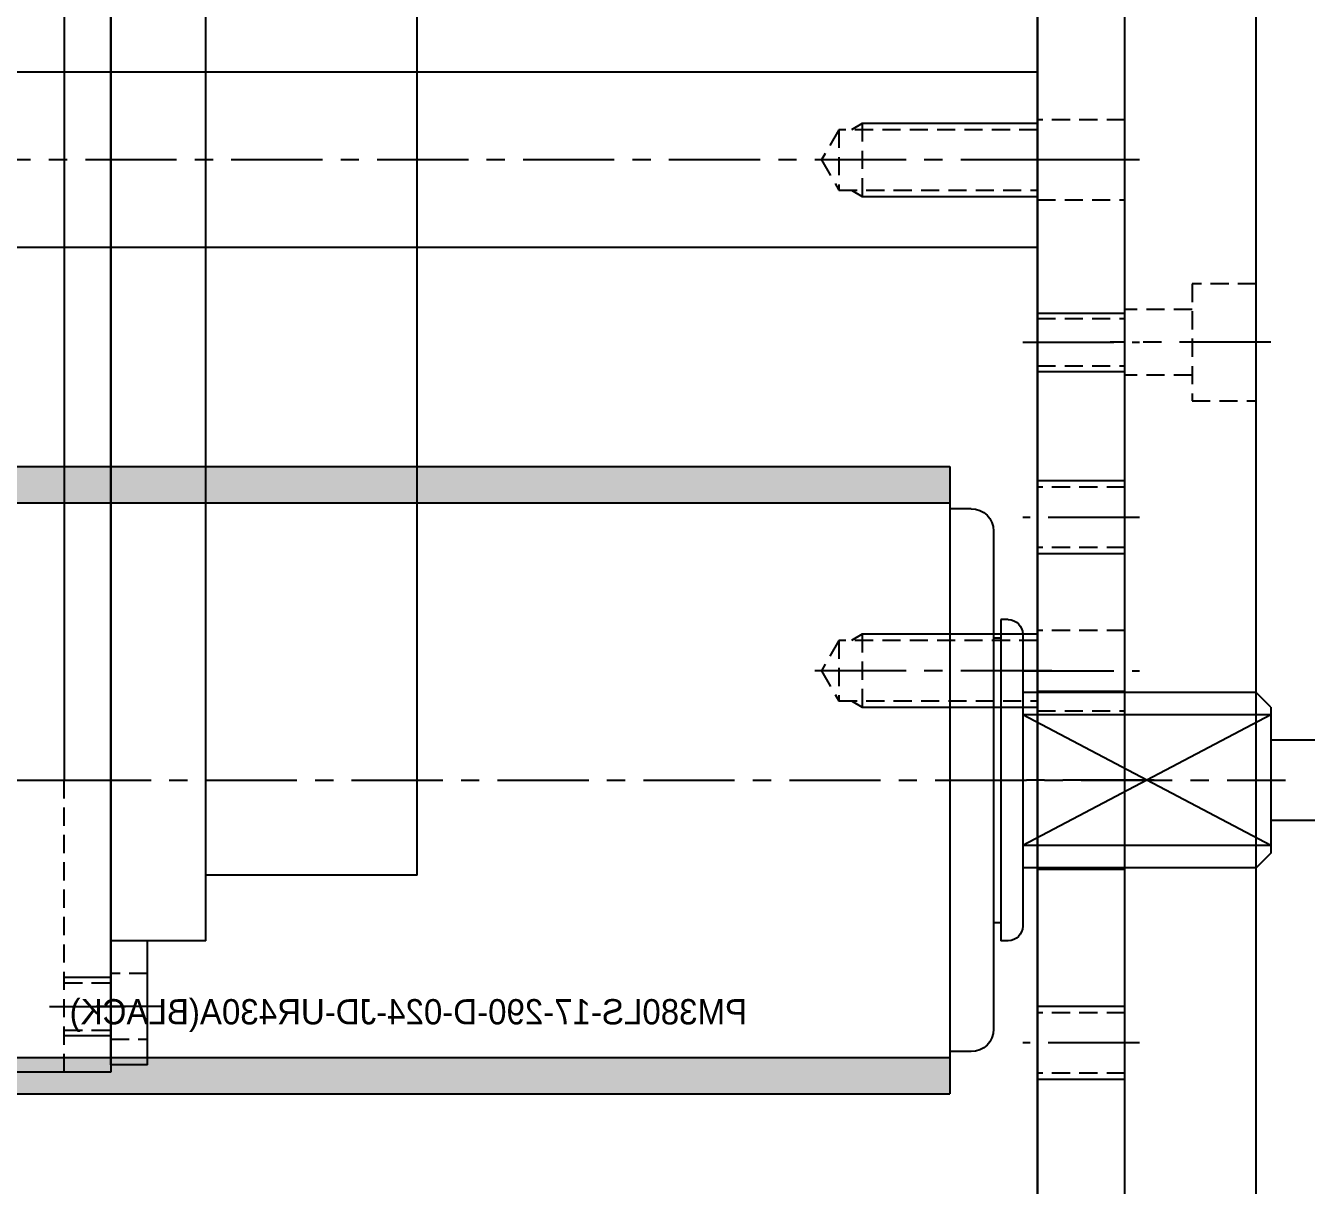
# Model space of a CAD drawing. Header units: inches. Extents: x 0 to 77285, y -118 to 40065.
# Drawn here: x 37288.8 to 37376.6, y 23190.3 to 23269.7 of the extents above; entities that cross this region are included whole.
import ezdxf
from ezdxf.enums import TextEntityAlignment as Align

# ---------------------------------------------------------------- set-up
doc = ezdxf.new("R2010")
doc.units = ezdxf.units.IN
doc.header["$LTSCALE"] = 5
doc.header["$MEASUREMENT"] = 0
doc.linetypes.add('CENTER', pattern=[2, 1.25, -0.25, 0.25, -0.25])
doc.linetypes.add('HIDDEN', pattern=[0.375, 0.25, -0.125])
for name, color, linetype in [('11', 1, 'CENTER'), ('22', 2, 'HIDDEN'), ('44', 4, 'Continuous'), ('55', 5, 'Continuous'), ('77', 40, 'HIDDEN'), ('G', 231, 'Continuous'), ('T', 3, 'Continuous'), ('Y', 60, 'Continuous')]:
    doc.layers.add(name, color=color, linetype=linetype)
doc.styles.add('SCI', font='')
doc.styles.get('SCI').set_extended_font_data('Gulim')

# ---------------------------------------------------------------- blocks, each defined once
blk = doc.blocks.new('A$C42c8eb8e')
h = blk.add_hatch(color=256)
h.dxf.hatch_style = 1
h.paths.add_polyline_path([(295, -19), (5, -19), (5, -21.5), (295, -21.5)])
h.paths.add_polyline_path([(295, 21.5), (5, 21.5), (5, 19), (295, 19)])
for p, q in [((5, 21.5), (5, -21.5)), ((295, 21.5), (5, 21.5)), ((3.54, 18.6), (5, 18.6)), ((295, 19), (5, 19)), ((2, 17.06), (2, -17.06)), ((1, 11), (1.5, 11)), ((1.5, 11), (1.5, -11)), ((0, 10), (0, -10)), ((2, 9.75), (1.5, 9.75)), ((-17, 5), (-16, 6)), ((-16, 6), (0, 6)), ((-17, 5), (-17, -5)), ((-17, 4.472), (0, 4.472)), ((-17, -4.472), (0, 4.472)), ((-17, 4.472), (0, -4.472)), ((-22.128, 2.75), (-17, 2.75)), ((-17, -2.75), (-22.708, -2.75)), ((-17, -4.472), (0, -4.472)), ((-17, -5), (-16, -6)), ((-16, -6), (0, -6)), ((2, -9.75), (1.5, -9.75)), ((1, -11), (1.5, -11)), ((3.54, -18.6), (5, -18.6)), ((295, -19), (5, -19)), ((295, -21.5), (5, -21.5))]:
    blk.add_line(p, q)
for centre, radius, start, end in [((3.54, 17.06), 1.54, 90, 180), ((1, 10), 1, 90, 180), ((1, -10), 1, 180, 270), ((3.54, -17.06), 1.54, 180, 270)]:
    blk.add_arc(centre, radius, start, end)
at = {"layer": '11'}
blk.add_line((316, 0), (-18, 0), dxfattribs=at)
at = {"layer": '44', "style": 'SCI'}
blk.add_text('PM380LS-17-290-D-024-JD-UR430A(BLACK)', height=1.73077, dxfattribs=at).set_placement((42.114, -15.869), align=Align.MIDDLE_CENTER)
blk = doc.blocks.new('A$Cf2b6a52b')
for p, q in [((-30, 6), (255, 6)), ((143.9, 0), (143.9, 6)), ((156.1, 0), (156.1, 6)), ((-30, 0), (255, 0))]:
    blk.add_line(p, q)
at = {"layer": '11'}
for p, q in [((150, 8), (150, -2)), ((132, 7), (132, -1)), ((157.5, -1), (157.5, 7)), ((168, 7), (168, -1)), ((180, -1, 0), (180, 7, 0)), ((180, -1, 0), (180, 7, 0)), ((192.5, 7), (192.5, -1))]:
    blk.add_line(p, q, dxfattribs=at)
at = {"layer": '22'}
for p, q in [((129.933, 6), (129.933, 0)), ((134.067, 6), (134.067, 0)), ((165.933, 6), (165.933, 0)), ((170.067, 6), (170.067, 0)), ((178.379, 0, 0), (178.379, 6, 0)), ((181.621, 0, 0), (181.621, 6, 0)), ((189.75, 0), (189.75, 6)), ((195.25, 6), (195.25, 0))]:
    blk.add_line(p, q, dxfattribs=at)
at = {"layer": '77'}
for p, q in [((154.75, 0), (154.75, 6)), ((160.25, 6), (160.25, 0))]:
    blk.add_line(p, q, dxfattribs=at)
at = {"layer": 'T'}
for p, q in [((129.5, 6), (129.5, 0)), ((134.5, 6), (134.5, 0)), ((165.5, 6), (165.5, 0)), ((170.5, 6), (170.5, 0)), ((178, 0, 0), (178, 6, 0)), ((182, 0, 0), (182, 6, 0))]:
    blk.add_line(p, q, dxfattribs=at)
blk = doc.blocks.new('A$C284e43e4')
for p, q in [((-9, -142.5), (-9, 142.5)), ((0, -142.5), (0, 142.5)), ((6, -127.5), (6, 127.5))]:
    blk.add_line(p, q)
at = {"layer": '11'}
blk.add_line((-10, 67.5, 0), (1, 67.5, 0), dxfattribs=at)
at = {"layer": '22'}
for p, q in [((-9, 71.5, 0), (-4.6, 71.5, 0)), ((-4.6, 71.5, 0), (-4.6, 63.5, 0)), ((-4.6, 69.75, 0), (0, 69.75, 0)), ((-4.6, 65.25, 0), (0, 65.25, 0)), ((-4.6, 63.5, 0), (-9, 63.5, 0))]:
    blk.add_line(p, q, dxfattribs=at)
blk = doc.blocks.new('A$C8ed1b21d')
blk.add_line((0, 0), (0, -285))
at = {"layer": '11'}
blk.add_line((-1, -97.5), (15.793, -97.5), dxfattribs=at)
at = {"layer": '22'}
for p, q in [((0, -95.433), (13.6, -95.433)), ((12, -95), (12, -100)), ((13.6, -95.433), (14.793, -97.5)), ((13.6, -95.433), (13.6, -99.567)), ((14.793, -97.5), (13.6, -99.567)), ((13.6, -99.567), (0, -99.567))]:
    blk.add_line(p, q, dxfattribs=at)
at = {"layer": 'T'}
for p, q in [((0, -95), (12, -95)), ((12, -95), (12.75, -95.433)), ((12, -100), (0, -100)), ((12.75, -99.567), (12, -100))]:
    blk.add_line(p, q, dxfattribs=at)
blk = doc.blocks.new('A$Cb8b4a96a')
for p, q in [((0, -6), (0, 6)), ((0, 6), (367, 6)), ((0, -6), (367, -6))]:
    blk.add_line(p, q)
at = {"layer": '11'}
blk.add_line((-1, 0), (368, 0), dxfattribs=at)
at = {"layer": '22'}
for p, q in [((0, 2.067), (13.6, 2.067)), ((12, 2.5), (12, -2.5)), ((13.6, 2.067), (14.793, 0)), ((13.6, 2.067), (13.6, -2.067)), ((14.793, 0), (13.6, -2.067)), ((13.6, -2.067), (0, -2.067))]:
    blk.add_line(p, q, dxfattribs=at)
at = {"layer": 'T'}
for p, q in [((0, 2.5), (12, 2.5)), ((12, 2.5), (12.75, 2.067)), ((12, -2.5), (0, -2.5)), ((12.75, -2.067), (12, -2.5))]:
    blk.add_line(p, q, dxfattribs=at)
blk = doc.blocks.new('A$Cb7150516E')
for p, q in [((15, 100), (15, -30)), ((11.8, 80), (11.8, -10)), ((-7, -10), (15, -10)), ((15, -30), (-7, -30)), ((15, -30), (11.8, -30)), ((11.8, -30), (11.8, -30))]:
    blk.add_line(p, q)
at = {"layer": '11'}
blk.add_line((10.8, -25.505), (16, -25.505), dxfattribs=at)
at = {"layer": '22'}
for p, q in [((11.8, -30), (11.8, -10)), ((11.8, -23.884), (15, -23.884)), ((11.8, -27.126), (15, -27.126))]:
    blk.add_line(p, q, dxfattribs=at)
at = {"layer": 'T'}
for p, q in [((11.8, -23.505), (15, -23.505)), ((11.8, -27.505), (15, -27.505))]:
    blk.add_line(p, q, dxfattribs=at)
blk = doc.blocks.new('A$C09808f4cE')
for p, q in [((64.5, 0), (-64.5, 0)), ((55.997, -6.5), (55.997, 0)), ((64.5, -2.5), (64.5, 0)), ((64.5, -2.5), (55.997, -2.5)), ((55.997, -6.5), (-56.002, -6.5)), ((51.497, -21), (51.497, -6.5)), ((51.497, -21), (-54, -21))]:
    blk.add_line(p, q)
at = {"layer": '11'}
blk.add_line((60.5, -3.5), (60.5, 1), dxfattribs=at)
at = {"layer": '22'}
for p, q in [((58.25, -2.5), (58.25, 0)), ((62.75, 0), (62.75, -2.5))]:
    blk.add_line(p, q, dxfattribs=at)
blk = doc.blocks.new('A$C13977790')
blk.add_blockref('A$Cf2b6a52b', (-112.5, 183.5))
at = {"rotation": 270}
for name, p in [('A$C8ed1b21d', (142.5, 183.5)), ('A$Cb8b4a96a', (80, 183.5))]:
    blk.add_blockref(name, p, dxfattribs=at)
at = {"layer": '55'}
for name, p, rotation in [('A$C42c8eb8e', (37.5, 182.5), 270), ('A$C09808f4cE', (82.495, 120, 0), 180)]:
    blk.add_blockref(name, p, dxfattribs=dict(at, rotation=rotation))
at = {"layer": 'G', "rotation": 270}
blk.add_blockref('A$C284e43e4', (0, 189.5), dxfattribs=at)
at = {"layer": 'Y', "xscale": -1, "rotation": 270}
blk.add_blockref('A$Cb7150516E', (47.5, 105, 0), dxfattribs=at)

msp = doc.modelspace()

# ---------------------------------------------------------------- block references
at = {"xscale": -1, "rotation": 270}
msp.add_blockref('A$C13977790', (37174.6497809, 23180.55047629), dxfattribs=at)

doc.saveas('drawing.dxf')
